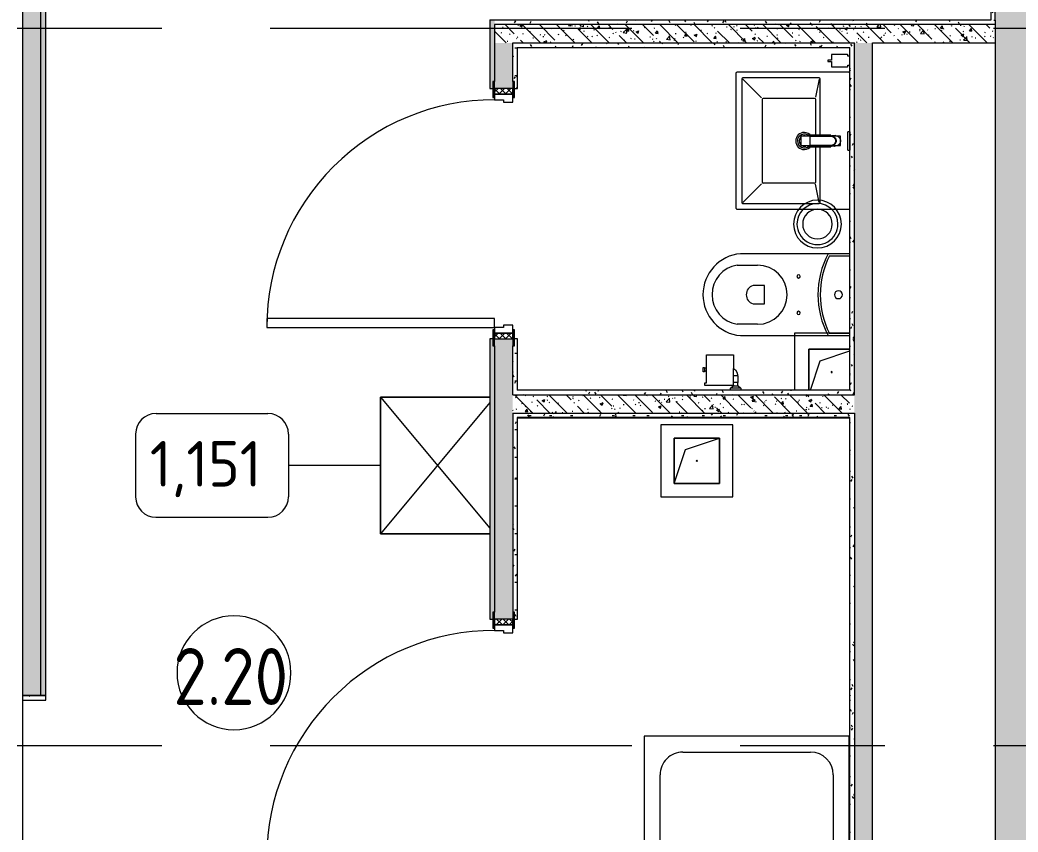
# Model space of a CAD drawing. Header units: millimetres. Extents: x 81566 to 292854, y -8553 to 29000.
# Drawn here: x 84878 to 89260, y 17770 to 21336 of the extents above; entities that cross this region are included whole.
import ezdxf

# ---------------------------------------------------------------- set-up
doc = ezdxf.new("R2010")
doc.units = ezdxf.units.MM
doc.linetypes.add('Осевая', pattern=[3175, 635, -476.25, 1587.5, -476.25])
for name, color, linetype, lineweight in [('0-1', 7, 'Continuous', 9), ('A-AREA-IDEN', 7, 'Continuous', 9), ('A-DETL-GENF', 7, 'Continuous', 9), ('A-DOOR', 7, 'Continuous', 9), ('A-DOOR-FRAM-2', 7, 'Continuous', 9), ('A-GENM', 7, 'Continuous', 9), ('A-WALL', 7, 'Continuous', 9), ('I-FURN-IDEN', 7, 'Continuous', 9), ('I-WALL', 7, 'Continuous', 9), ('P-SANR-FIXT-2', 7, 'Continuous', 13), ('Оси-2', 7, 'Осевая', 9)]:
    doc.layers.add(name, color=color, linetype=linetype, lineweight=lineweight)
for name, color, linetype, lineweight, true_color in [('A-DOOR-1', 7, 'Continuous', 9, 0xc0c0c0), ('A-DOOR-FRAM-1', 7, 'Continuous', 9, 0xc0c0c0), ('A-WALL-1', 9, 'Continuous', 9, 0x808080), ('A-WALL-FNSH-1', 9, 'Continuous', 9, 0x808080), ('I-FURN-1', 9, 'Continuous', 9, 0x808080), ('P-SANR-FIXT-1', 9, 'Continuous', 13, 0x808080)]:
    doc.layers.add(name, color=color, linetype=linetype, lineweight=lineweight, true_color=true_color)
doc.styles.add('GOST Common', font='GOST_Common.ttf', dxfattribs={"height": 200})
doc.styles.add('GOST Common_1', font='GOST_Common.ttf', dxfattribs={"width": 0.9, "height": 250})
pattern_1 = [(45, (0, 0), (-57.024626, 57.024626), []), (45, (57.025, 0), (-57.024626, 57.024626), [100.806, -20.161, 3.353, -16.808])]
pattern_2 = [(135, (0, 0), (-75.43415, -75.43415), [106.68, -17.78, 3.556, -17.78]), (135, (0, 75.39), (-75.43415, -75.43415), []), (50, (0, 0), (127.52922, -11.15758), [13.335, -146.685]), (355, (0, 0), (-24.66966, 133.74002), [10.668, -117.348]), (100.451, (10.63, -0.93), (102.85973, 122.58178), [11.333, -124.663]), (46.184, (0, 35.56), (189.75516, -29.43036), [20.002, -220.027]), (96.636, (15.81, 33.1), (166.1822, 173.1996), [17, -186.995]), (351.184, (0, 35.56), (166.18393, 173.19757), [16.002, -176.022]), (21, (17.78, 26.67), (106.13027, -71.58603), [13.335, -146.685]), (326, (17.78, 26.67), (43.26188, 128.93175), [10.668, -117.348]), (71.451, (26.62, 20.7), (149.39198, 57.34505), [11.333, -124.663]), (37.5, (0, 0), (2.162228, 59.188357), [3.353, -112.573, 3.353, -115.773, -117.792]), (37.5, (0, 0), (2.162228, 59.188357), [-235.052, 3.353, -114.44]), (7.5, (0, 0), (46.773857, 70.126152), [3.353, -64.567, 3.353, -109.906, -44.894]), (7.5, (0, 0), (46.773857, 70.126152), [-181.178, 3.353, -41.542]), (327.5, (-39.65, 0), (94.913671, -4.010093), [3.353, -41.097, 3.353, -135.331, -184.023]), (327.5, (-39.65, 0), (94.913671, -4.010093), [-183.134, 3.353, -180.67]), (317.5, (-57.43, 0), (103.69057, 17.79882), [3.353, -54.432, 3.353, -88.748, -130.683]), (317.5, (-57.43, 0), (103.69057, 17.79882), [-149.885, 3.353, -127.33])]
pattern_3 = [(0, (0, 0), (121.92, 30.48), [10.058, -81.382, 10.058, -81.382, -487.68]), (0, (0, 0), (121.92, 30.48), [-182.88, 10.058, -172.822, 10.058, -81.382, -213.36]), (0, (0, 0), (121.92, 30.48), [-457.2, 10.058, -50.902, 10.058, -142.342]), (120, (45.72, 15.24), (-87.356454, 90.345817), [10.058, -81.382, 10.058, -81.382, -487.68]), (120, (45.72, 15.24), (-87.356454, 90.345817), [-182.88, 10.058, -172.822, 10.058, -81.382, -213.36]), (120, (45.72, 15.24), (-87.356454, 90.345817), [-457.2, 10.058, -50.902, 10.058, -142.342]), (240, (60.96, 76.2), (-34.563546, -120.825817), [10.058, -81.382, 10.058, -81.382, -487.68]), (240, (60.96, 76.2), (-34.563546, -120.825817), [-182.88, 10.058, -172.822, 10.058, -81.382, -213.36]), (240, (60.96, 76.2), (-34.563546, -120.825817), [-457.2, 10.058, -50.902, 10.058, -142.342])]

# ---------------------------------------------------------------- blocks, each defined once
blk = doc.blocks.new('SND_Aquanet_Душевой поддон_HX108_Квадратный_С опорами_Сантехкомплект__$ - 900х900-30658251-План расстановки мебели и оборудования 2 этажа в осях 23-33')
at = {"layer": 'P-SANR-FIXT-1'}
for p, q in [((-202, 450), (-450, 450)), ((-450, 450), (-450, -450)), ((-52, 450), (-132, 450)), ((133.6, 450), (18, 450)), ((450, 450), (182.4, 450)), ((450, -450), (450, 450)), ((-280, 380), (-203, 380)), ((19, 380), (41.9, 380)), ((88.2, 380), (280, 380)), ((-380, -280), (-380, 280)), ((380, 280), (380, -280)), ((280, -380), (-280, -380)), ((-450, -450), (450, -450))]:
    blk.add_line(p, q, dxfattribs=at)
for centre, radius, start, end in [((-280, 280), 100, 90, 180), ((280, 280), 100, 0, 90), ((-290, 290), 25, 90, 270), ((-290, 290), 25, 270, 90), ((-280, -280), 100, 180, 270), ((280, -280), 100, 270, 0)]:
    blk.add_arc(centre, radius, start, end, dxfattribs=at)
blk = doc.blocks.new('110_Дверь_СКБ_1Ст_Внутренняя1 - Д-3 _п_ 1100x2100h_много всего-32422909-План расстановки мебели и оборудования 2 этажа в осях 23-33')
at = {"layer": 'A-DOOR'}
h = blk.add_hatch(dxfattribs=at)
h.set_pattern_fill('FP_8', color=256, style=0, pattern_type=2)
h.set_pattern_definition([(135, (1751.41, 104.685), (-14.14214, -14.14214), []), (225, (1751.41, 104.685), (14.14214, -14.14214), [])])
h.paths.add_polyline_path([(537.5, -40), (562.5, -40), (562.5, 40), (537.5, 40)])
at = {"layer": 'A-DOOR-FRAM-2'}
h = blk.add_hatch(dxfattribs=at)
h.set_pattern_fill('FP_9', color=256, style=0, pattern_type=2)
h.set_pattern_definition([(45, (-371.384, 104.685), (-14.1421, 14.1421), []), (135, (-371.384, 104.685), (-14.1421, -14.1421), [])])
h.paths.add_polyline_path([(-537.5, -40), (-512.5, -40), (-512.5, 40), (-537.5, 40)])
at = {"layer": 'A-DOOR-1'}
for p, q in [((-487.5, 1040), (-487.5, 40)), ((-447.5, 1040), (-487.5, 1040)), ((-447.5, 40), (-447.5, 1040)), ((-487.5, 40), (-447.5, 40))]:
    blk.add_line(p, q, dxfattribs=at)
blk.add_arc((-487.5, 40), 1000, 360, 90, dxfattribs=at)
at = {"layer": 'A-DOOR-FRAM-1'}
for p, q in [((-497.5, 48), (-567.5, 48)), ((-567.5, 48), (-567.5, 40)), ((-497.5, 40), (-497.5, 48)), ((592.5, 48), (522.5, 48)), ((522.5, 48), (522.5, 40)), ((592.5, 40), (592.5, 48)), ((-567.5, 40), (-497.5, 40)), ((-512.5, 40), (-537.5, 40)), ((-537.5, 40), (-537.5, -40)), ((-487.5, 40), (-512.5, 40)), ((-512.5, 40), (-512.5, -40)), ((-512.5, -40), (-512.5, 40)), ((-497.5, 40), (-512.5, 40)), ((-512.5, 40), (-512.5, 39)), ((-512.5, 39), (-497.5, 39)), ((-497.5, 39), (-497.5, 40)), ((-487.5, 0), (-487.5, 40)), ((-477.5, 0), (-487.5, 0)), ((-477.5, -40), (-477.5, 0)), ((512.5, 0), (502.5, 0)), ((502.5, 0), (502.5, -40)), ((512.5, 40), (512.5, 0)), ((537.5, 40), (512.5, 40)), ((537.5, 40), (522.5, 40)), ((522.5, 40), (522.5, 39)), ((522.5, 40), (592.5, 40)), ((522.5, 39), (537.5, 39)), ((537.5, -40), (537.5, 40)), ((562.5, 40), (537.5, 40)), ((537.5, 40), (537.5, -40)), ((537.5, 39), (537.5, 40)), ((562.5, -40), (562.5, 40)), ((-497.5, -40), (-567.5, -40)), ((-567.5, -40), (-567.5, -48)), ((-537.5, -40), (-512.5, -40)), ((-497.5, -39), (-512.5, -39)), ((-512.5, -39), (-512.5, -40)), ((-512.5, -40), (-477.5, -40)), ((-512.5, -40), (-497.5, -40)), ((-497.5, -40), (-497.5, -39)), ((-497.5, -48), (-497.5, -40)), ((502.5, -40), (537.5, -40)), ((537.5, -39), (522.5, -39)), ((522.5, -39), (522.5, -40)), ((522.5, -40), (537.5, -40)), ((592.5, -40), (522.5, -40)), ((522.5, -40), (522.5, -48)), ((537.5, -40), (537.5, -39)), ((537.5, -40), (562.5, -40)), ((592.5, -48), (592.5, -40)), ((-567.5, -48), (-497.5, -48)), ((522.5, -48), (592.5, -48))]:
    blk.add_line(p, q, dxfattribs=at)
blk = doc.blocks.new('GM_Отверстие прямоугольное _в плите_ - Отверстие-V18-План расстановки мебели и оборудования 2 этажа в осях 23-33')
at = {"layer": 'A-GENM'}
for p, q in [((-100, -80), (-100, 100)), ((-100, 100), (80, 100)), ((80, 100), (-100, 100)), ((-100, 100), (-100, -80)), ((-50, 50), (80, 93.3)), ((-93.3, -80), (-50, 50))]:
    blk.add_line(p, q, dxfattribs=at)
for start, end in [(360, 180), (180, 360)]:
    blk.add_arc((0, 0), 2.5, start, end, dxfattribs=at)
blk = doc.blocks.new('GM_Отверстие прямоугольное _в плите_ - Отверстие-21604341-План расстановки мебели и оборудования 2 этажа в осях 23-33')
at = {"layer": 'A-GENM'}
for p, q in [((-100, -100), (-100, 100)), ((-100, 100), (100, 100)), ((100, 100), (-100, 100)), ((-100, 100), (-100, -100)), ((-50, 50), (100, 100)), ((100, 100), (100, -100)), ((100, -100), (100, 100)), ((-100, -100), (-50, 50)), ((100, -100), (-100, -100)), ((-100, -100), (100, -100))]:
    blk.add_line(p, q, dxfattribs=at)
for start, end in [(360, 180), (180, 360)]:
    blk.add_arc((0, 0), 2.5, start, end, dxfattribs=at)
blk = doc.blocks.new('Шкаф параметрический - 1_151-26337211-План расстановки мебели и оборудования 2 этажа в осях 23-33')
at = {"layer": 'I-FURN-1'}
for p, q in [((0, -500), (576, -20)), ((0, -20), (0, -500)), ((0, -500), (0, -20)), ((24, -20), (600, -500)), ((600, -500), (600, -20)), ((600, -20), (600, -500)), ((0, -500), (600, -500)), ((600, -500), (0, -500))]:
    blk.add_line(p, q, dxfattribs=at)
blk = doc.blocks.new('мусорная корзина - Round_ Metal-30590745-План расстановки мебели и оборудования 2 этажа в осях 23-33')
at = {"layer": 'P-SANR-FIXT-1'}
for radius, start, end in [(105, 0, 180), (90, 360, 180), (65, 0, 180), (105, 180, 360), (90, 180, 360), (65, 180, 360)]:
    blk.add_arc((0, 0), radius, start, end, dxfattribs=at)
blk = doc.blocks.new('WC Seat_2 with Cistern-Wall Based - 640 x 360mm-30948649-План расстановки мебели и оборудования 2 этажа в осях 23-33')
at = {"layer": 'P-SANR-FIXT-1'}
for p, q in [((-55, 490), (-55, 105)), ((-5, 415), (-5, 505)), ((255, 505), (255, 415)), ((305, 105), (305, 490)), ((85, 435), (85, 385)), ((165, 385), (165, 435)), ((85, 385), (165, 385)), ((-55, 105), (-55, 10)), ((-45, 10), (-45, 100.1)), ((295, 100.1), (295, 10)), ((305, 10), (305, 105))]:
    blk.add_line(p, q, dxfattribs=at)
for centre, radius, start, end in [((125, 474.3), 180.7, 4.9791, 175.0209), ((125, 483.2), 131.8, 9.5273, 170.4727), ((125, 423.3), 41.7, 16.2602, 163.7398), ((125, 415), 130, 180, 360), ((45, 235), 7.5, 0, 180), ((45, 235), 7.5, 180, 360), ((205, 235), 7.5, 0, 180), ((205, 235), 7.5, 180, 360), ((125, -232.5), 382.5, 61.9275, 118.0725), ((125, -242.5), 382.5, 63.6122, 116.3878), ((125, 60), 17.5, 0, 180), ((125, 60), 17.5, 180, 360)]:
    blk.add_arc(centre, radius, start, end, dxfattribs=at)
blk = doc.blocks.new('Sanitary_Toilet-Accessories_Gessi_Wall-mounted-paper-roll-holder-65449 - Chrome-30913797-План расстановки мебели и оборудования 2 этажа в осях 23-33')
at = {"layer": 'A-DETL-GENF'}
for p, q in [((87892.2, 19808.5), (87892.2, 19865.7)), ((87892.2, 19865.7), (88011.2, 19865.7)), ((88011.2, 19865.7), (88011.2, 19805.4)), ((87877.2, 19791.5), (87877.2, 19810.5)), ((87877.2, 19810.5), (87883.2, 19810.5)), ((87883.2, 19810.5), (87883.2, 19808.5)), ((87883.2, 19808.5), (87883.2, 19793.5)), ((87883.2, 19808.5), (87892.2, 19808.5)), ((87892.2, 19793.5), (87892.2, 19808.5)), ((87883.2, 19791.5), (87877.2, 19791.5)), ((87892.2, 19793.5), (87883.2, 19793.5)), ((87883.2, 19793.5), (87883.2, 19791.5)), ((87892.2, 19742.7), (87892.2, 19793.5)), ((88011.2, 19730), (88011.2, 19805.4)), ((88011.2, 19805.4), (88019.6, 19799.9)), ((88028.2, 19773.5), (88011.2, 19773.5)), ((88019.6, 19799.9), (88026, 19790.3)), ((88026, 19790.3), (88028.2, 19779)), ((88028.2, 19779), (88028.2, 19773.5)), ((88028.2, 19773.5), (88029.7, 19773.5)), ((88029.7, 19773.5), (88029.7, 19743.5)), ((87884.7, 19730.7), (87884.7, 19742.7)), ((87884.7, 19742.7), (87892.2, 19742.7)), ((88011.2, 19730.7), (87884.7, 19730.7)), ((87998.2, 19711), (87998.3, 19719)), ((87998.3, 19719), (88009.7, 19730)), ((88043.1, 19719), (87998.3, 19719)), ((88009.7, 19730), (88013.2, 19730)), ((88028.2, 19743.5), (88011.2, 19743.5)), ((88013.2, 19730), (88011.2, 19730.7)), ((88011.2, 19730), (88029.7, 19730)), ((88029.7, 19743.5), (88028.2, 19743.5)), ((88028.2, 19743.5), (88028.2, 19730)), ((88028.2, 19730), (88031.7, 19730)), ((88031.7, 19730), (88043.1, 19719)), ((88043.1, 19719), (88043.2, 19711)), ((88043.2, 19711), (87998.2, 19711))]:
    blk.add_line(p, q, dxfattribs=at)
blk = doc.blocks.new('сифон - Для раковины-30615598-План расстановки мебели и оборудования 2 этажа в осях 23-33')
at = {"layer": 'P-SANR-FIXT-1'}
for p, q in [((116.7, 26), (15, 26)), ((116.7, 26), (116.7, 22.5)), ((200, 40), (191.1, 40)), ((191.1, -40), (191.1, 40)), ((200, 40), (200, -40)), ((15, -26), (116.7, -26)), ((116.7, -20.6), (116.7, -26)), ((191.1, -40), (200, -40))]:
    blk.add_line(p, q, dxfattribs=at)
for start, end in [(46.114, 180), (180, 315)]:
    blk.add_arc((0, 0), 30, start, end, dxfattribs=at)
blk = doc.blocks.new('раковина - 400 x 500mm-30615599-План расстановки мебели и оборудования 2 этажа в осях 23-33')
at = {"layer": 'P-SANR-FIXT-1'}
for p, q in [((-249.5, -5), (-249.5, -495)), ((352.5, -495), (352.5, -5)), ((31, -130), (-219.5, -130)), ((322.5, -130), (73, -130)), ((-224.5, -135), (-224.5, -470)), ((-219.5, -135), (-139.5, -151)), ((-134.5, -155), (-134.5, -380)), ((-126, -150), (-129.5, -150)), ((31, -150), (-126, -150)), ((233.5, -150), (73, -150)), ((238.5, -155), (238.5, -380)), ((322.5, -135), (242.8, -150.5)), ((327.5, -470), (327.5, -135)), ((-219.5, -470), (-137.6, -388.1)), ((-129.5, -385), (233.5, -385)), ((322.5, -470), (240.2, -387.7)), ((-219.5, -475), (322.5, -475)), ((-244.5, -500), (347.5, -500))]:
    blk.add_line(p, q, dxfattribs=at)
for centre, radius, start, end in [((-244.5, -5), 5, 90, 180), ((347.5, -5), 5, 0, 90), ((-219.5, -135), 5, 90, 180), ((322.5, -135), 5, 0, 90), ((-129.5, -155), 5, 90, 180), ((52.6, -199.9), 37.5, 127.0599, 180), ((52.6, -199.9), 37.5, 360, 54.9171), ((233.5, -155), 5, 0, 90), ((52.6, -199.9), 37.5, 180, 360), ((52.6, -199.9), 23, 170.0836, 180), ((52.6, -199.9), 23, 180, 189.9158), ((52.6, -199.9), 23, 225, 315), ((52.6, -199.9), 23, 360, 16.8017), ((52.6, -199.9), 23, 343.1959, 360), ((-129.5, -380), 5, 180, 270), ((233.5, -380), 5, 270, 360), ((-219.5, -470), 5, 180, 270), ((322.5, -470), 5, 270, 0), ((-244.5, -495), 5, 180, 270), ((347.5, -495), 5, 270, 0)]:
    blk.add_arc(centre, radius, start, end, dxfattribs=at)
blk = doc.blocks.new('смеситель для раковины - Default-30615600-План расстановки мебели и оборудования 2 этажа в осях 23-33')
at = {"layer": '0-1'}
for p, q in [((21, 151.6), (-21, 151.6)), ((20.3, 111.8), (-20.3, 111.8)), ((-22.8, 2.9), (-21.7, 15.4)), ((-20.7, 17.2), (-20.7, 16.7)), ((-20.3, 19.4), (-20.3, 15.8)), ((20.3, 15.8), (20.3, 19.4)), ((20.8, 16.7), (20.8, 17.2))]:
    blk.add_line(p, q, dxfattribs=at)
at = {"layer": '0-1', "flags": 128}
for points in [[(-21, 151.3), (-21, 147.9), (-21, 145.7), (-21, 145.2), (-21, 144.9), (-21, 144.8), (-21, 144.7), (-21, 144.7)], [(21, 89.1), (21, 88.6), (21, 88.3), (21, 88.3)], [(21.7, 15.4), (22.3, 8.3), (22.8, 2.9)]]:
    blk.add_lwpolyline(points, dxfattribs=at)
at = {"layer": 'P-SANR-FIXT-1'}
for p, q in [((21, 151.6), (-21, 151.6)), ((-21, 151.6), (-21, -23)), ((21, -23), (21, 151.6)), ((-20.3, 111.8), (-20.3, 111.8)), ((-20.3, 111.8), (-20.3, 109.7)), ((20.3, 109.7), (20.3, 111.8)), ((20.3, 111.8), (20.3, 111.8)), ((-21, -23), (21, -23))]:
    blk.add_line(p, q, dxfattribs=at)
at = {"layer": 'P-SANR-FIXT-1', "flags": 128}
for points in [[(-21, 144), (-21, 91), (-21, 37.9)], [(21, 37.9), (21, 91), (21, 144)], [(-20.3, 19.4), (-20.3, 60.2), (-20.3, 109.7)], [(20.3, 109.7), (20.3, 60.2), (20.3, 19.4)], [(-20.3, 15.8), (-20.3, 17.1), (-20.3, 18.4)], [(20.3, 18.4), (20.3, 17.1), (20.3, 15.8)], [(21, 17.1), (21, 22.3), (21, 27.5), (21, 32.7), (21, 37.9)], [(21, 15.1), (21, 15.6), (21, 16.1), (21, 16.6), (21, 17.1)], [(22.9, -1.8), (22.4, 2.9), (22, 7.6), (21.5, 12.3), (21.1, 17.1)], [(21.1, 17.1), (21.5, 12.3), (22, 7.6), (22.4, 2.9), (22.9, -1.8)]]:
    blk.add_lwpolyline(points, dxfattribs=at)
at = {"layer": 'P-SANR-FIXT-1'}
for centre, major_axis, ratio, start_param, end_param in [((-9809.3, 72.1), (-9788.3, 0.5), 0.986286, 3.135948, 3.138103), ((0, 17.2), (20.8, 0), 0.98634, 3.060685, 3.141593), ((0, 17.2), (20.8, 0), 0.98634, 3.141593, 3.395551), ((0, 17.2), (20.8, 0), 0.98634, 3.707105, 3.769911), ((0, 17.2), (20.8, 0), 0.98634, 5.654867, 5.717635), ((0, 17.2), (-20.8, 0), 0.98634, 2.887544, 3.141593), ((0, 17.2), (20.8, 0), 0.98634, 0, 0.080911), ((0, 17.2), (20.8, 0), 0.98634, 4.154533, 5.270098)]:
    blk.add_ellipse(centre, major_axis=major_axis, ratio=ratio, start_param=start_param, end_param=end_param, dxfattribs=at)
for points, knots in [([(-21, 151.6), (-21, 151.7), (-21, 151.5), (-21, 150.5), (-21, 148.7), (-21, 146.9), (-21, 145.2), (-21, 144.4), (-21, 144)], [0.4444444, 0.4444444, 0.4444444, 0.4444444, 0.5555556, 0.6666667, 0.7777778, 0.8888889, 0.9444444, 1, 1, 1, 1]), ([(21, 144), (21, 144.4), (21, 145.2), (21, 146.9), (21, 148.7), (21, 150.5), (21, 151.5), (21, 151.7), (21, 151.6)], [0, 0, 0, 0, 0.0555556, 0.1111111, 0.2222222, 0.3333333, 0.4444444, 0.5555556, 0.5555556, 0.5555556, 0.5555556]), ([(-21.8, 13.9), (-21.8, 14.6), (-21.7, 16.1), (-21.6, 18.9), (-21.5, 22.1), (-21.5, 25.2), (-21.4, 27.9), (-21.4, 30), (-21.4, 31.8), (-21.3, 33.4), (-21.3, 34.5), (-21.3, 35.6), (-21.3, 37), (-21.3, 38.7), (-21.2, 41), (-21.2, 44.2), (-21.2, 48.8), (-21.1, 54.3), (-21.1, 59.3), (-21.1, 63.2), (-21.1, 66.1), (-21.1, 68.8), (-21.1, 72.5), (-21, 78.9), (-21, 84.5), (-21, 88.1)], [0, 0, 0, 0, 0.083333, 0.166667, 0.25, 0.333333, 0.375, 0.416667, 0.458333, 0.479167, 0.5, 0.520833, 0.541667, 0.583333, 0.625, 0.666667, 0.708333, 0.75, 0.791667, 0.8125, 0.833333, 0.854167, 0.875, 0.916667, 1, 1, 1, 1]), ([(21, 88.1), (21, 84.5), (21, 78.9), (21.1, 72.5), (21.1, 68.8), (21.1, 66.1), (21.1, 63.2), (21.1, 59.3), (21.2, 54.3), (21.2, 48.8), (21.2, 44.2), (21.3, 41), (21.3, 38.7), (21.3, 37), (21.3, 35.6), (21.3, 34.5), (21.3, 33.4), (21.4, 31.8), (21.4, 30), (21.4, 27.9), (21.5, 25.2), (21.5, 22.1), (21.6, 18.9), (21.7, 16.1), (21.8, 14.6), (21.8, 13.9)], [0, 0, 0, 0, 0.083333, 0.125, 0.145833, 0.166667, 0.1875, 0.208333, 0.25, 0.291667, 0.333333, 0.375, 0.416667, 0.458333, 0.479167, 0.5, 0.520833, 0.541667, 0.583333, 0.625, 0.666667, 0.75, 0.833333, 0.916667, 1, 1, 1, 1]), ([(-21.8, 10), (-21.9, 8.8), (-22.1, 7.6), (-22.4, 5.3), (-22.6, 3), (-22.8, 1.4), (-22.9, 0.3)], [0.4, 0.4, 0.4, 0.4, 0.6, 0.7, 0.8, 1, 1, 1, 1]), ([(-22.6, 3.6), (-22.6, 3.8), (-22.5, 4.4), (-22.4, 5.5), (-22.3, 6.9), (-22.2, 8.4), (-22, 10.9), (-21.9, 12.9), (-21.8, 13.9)], [0.3178487, 0.3178487, 0.3178487, 0.3178487, 0.375, 0.5, 0.625, 0.75, 0.875, 1, 1, 1, 1]), ([(-21.1, 17.1), (-21.2, 16.5), (-21.3, 15.4), (-21.5, 13.7), (-21.6, 12.1), (-21.7, 11.1), (-21.7, 10.8)], [0, 0, 0, 0, 0.1, 0.2, 0.3, 0.3549377, 0.3549377, 0.3549377, 0.3549377]), ([(21, 15.1), (20.9, 14), (20.5, 11.7), (19.3, 8.5), (17.6, 5.5), (14.8, 1.9), (11.1, -0.9), (6.8, -2.8), (3.4, -3.6), (0, -3.8), (-4.5, -3.5), (-10.1, -1.7), (-14.7, 1.9), (-17.6, 5.5), (-19.3, 8.4), (-20.5, 11.7), (-20.9, 13.9), (-21, 15)], [0, 0, 0, 0, 0.055556, 0.111111, 0.166667, 0.222222, 0.333333, 0.388889, 0.444444, 0.5, 0.555556, 0.666667, 0.777778, 0.833333, 0.888889, 0.944444, 1, 1, 1, 1]), ([(20.3, 19.4), (20.3, 18.2), (20.2, 15.9), (19.3, 12.3), (18, 9.6), (16.8, 7.5), (15.7, 6), (14.5, 4.7), (12.8, 3), (10.4, 1.2), (7.1, -0.4), (2.4, -1.7), (-2.5, -1.7), (-7.1, -0.4), (-10.9, 1.5), (-13.6, 3.7), (-15.4, 5.7), (-16.5, 7.1), (-17.7, 9), (-18.9, 11.5), (-20, 15), (-20.3, 17.7), (-20.3, 19.4)], [0, 0, 0, 0, 0.055556, 0.111111, 0.166667, 0.194444, 0.222222, 0.25, 0.277778, 0.333333, 0.388889, 0.444444, 0.555556, 0.611111, 0.666667, 0.75, 0.770833, 0.791667, 0.833333, 0.875, 0.916667, 1, 1, 1, 1]), ([(20.3, 15.8), (20.3, 13.7), (19.8, 10.7), (17.9, 6.9), (16.3, 4.7), (14.8, 3.1), (13, 1.5), (11.1, 0.2), (9, -0.8), (7.3, -1.5), (5.5, -2), (3.6, -2.4), (1.4, -2.7), (-0.9, -2.7), (-3.3, -2.5), (-5.5, -2), (-7.7, -1.3), (-9.8, -0.4), (-11.7, 0.6), (-13.5, 1.9), (-15.1, 3.4), (-16.9, 5.4), (-19.5, 9.5), (-20.3, 13.2), (-20.3, 15.8)], [0, 0, 0, 0, 0.111111, 0.166667, 0.222222, 0.25, 0.277778, 0.333333, 0.361111, 0.388889, 0.416667, 0.444444, 0.479167, 0.513889, 0.548611, 0.583333, 0.618056, 0.652778, 0.6875, 0.722222, 0.756944, 0.791667, 0.861111, 1, 1, 1, 1]), ([(21.1, 19.2), (21.3, 18.6), (21.7, 16.8), (21.8, 15.1), (21.8, 13.9)], [0.8206896, 0.8206896, 0.8206896, 0.8206896, 0.8888889, 1, 1, 1, 1]), ([(21.1, 17.1), (21.1, 16.7), (21.2, 16), (21.3, 15), (21.4, 13.9), (21.6, 12.5), (21.8, 10.8), (22, 8.7), (22.2, 6.9), (22.4, 5.5), (22.5, 4.5), (22.6, 3.4), (22.7, 2.4), (22.8, 1.5), (22.9, 0.8), (22.9, 0.4), (22.9, 0.3)], [0, 0, 0, 0, 0.0625, 0.125, 0.1875, 0.25, 0.375, 0.5, 0.625, 0.6875, 0.75, 0.8125, 0.875, 0.9375, 0.96875, 1, 1, 1, 1]), ([(21.8, 13.9), (21.8, 13.3), (21.9, 11.9), (22, 10), (22.2, 8.4), (22.2, 7.3), (22.3, 6.4), (22.4, 5.2), (22.6, 3.7), (22.8, 2), (22.9, 0.8), (22.9, 0.3)], [0, 0, 0, 0, 0.083333, 0.166667, 0.25, 0.333333, 0.416667, 0.5, 0.666667, 0.833333, 1, 1, 1, 1]), ([(22.1, 7), (22.2, 6.5), (22.8, 4.3), (23, 2), (22.9, 0.3)], [0.8, 0.8, 0.8, 0.8, 0.85, 1, 1, 1, 1]), ([(22.9, -1.8), (22.6, -4.5), (21.7, -8.2), (19.1, -12.8), (16.7, -15.9), (13.7, -18.5), (10.4, -20.6), (6.8, -22.1), (3.4, -22.8), (0.5, -23), (-2.9, -22.9), (-6.8, -22.1), (-10.7, -20.5), (-13.4, -18.7), (-15.3, -17.2), (-17, -15.4), (-19, -12.9), (-20.6, -10.1), (-21.5, -8), (-21.7, -7.4)], [0, 0, 0, 0, 0.1111111, 0.1666667, 0.2222222, 0.2777778, 0.3333333, 0.3888889, 0.4444444, 0.4791667, 0.5138889, 0.5833333, 0.6527778, 0.6875, 0.7222222, 0.7569444, 0.7916667, 0.8611111, 0.8888889, 0.8888889, 0.8888889, 0.8888889])]:
    blk.add_open_spline(points, degree=3, knots=knots, dxfattribs=at)
for points in [[(-22.9, 0.3), (-23, 2.1), (-22.8, 3.8), (-22.4, 5.5)], [(-21.8, 13.9), (-21.8, 15.7), (-21.5, 17.5), (-21.1, 19.2)], [(-21.1, 17.1), (-21.1, 16.7), (-21.1, 16), (-21, 15.3), (-21, 15)], [(21, 37.9), (21, 36.1), (21, 32.7), (21.1, 27.5), (21.1, 22.3), (21.1, 18.8), (21.1, 17.1)], [(21.1, 17.1), (21.1, 16.7), (21.1, 16.1), (21, 15.4), (21, 15.1)], [(22.9, 0.3), (22.8, 1.7), (22.5, 4.5), (22, 8.7), (21.5, 12.9), (21.2, 15.7), (21.1, 17.1)], [(22.9, 0.3), (22.9, -0.1), (22.9, -0.4), (22.9, -0.8)]]:
    blk.add_open_spline(points, degree=3, dxfattribs=at)
blk = doc.blocks.new('TOY_Диспансер мыло - Дозатор Elegance new 11654 019001 хром-30769669-План расстановки мебели и оборудования 2 этажа в осях 23-33')
at = {"layer": 'A-GENM'}
for p, q in [((97.5, 89.2), (97.5, 21.5)), ((122.2, 91.2), (99.5, 91.2)), ((127.9, 106.1), (122.2, 106.1)), ((122.2, 106.1), (122.2, 91.2)), ((127.9, 91.2), (127.9, 106.1)), ((150.5, 91.2), (127.9, 91.2)), ((152.5, 21.5), (152.5, 89.2)), ((99.5, 19.5), (105, 19.5)), ((105, 19.5), (105, 10)), ((145, 10), (145, 19.5)), ((145, 19.5), (150.5, 19.5))]:
    blk.add_line(p, q, dxfattribs=at)
for centre, start, end in [((99.5, 89.2), 90, 180), ((150.5, 89.2), 360, 90), ((99.5, 21.5), 180, 270), ((150.5, 21.5), 270, 0)]:
    blk.add_arc(centre, 2, start, end, dxfattribs=at)
blk = doc.blocks.new('Plumbing_Drainage_hansgrohe_56248XXX-RainDrain-Point-Complete-set-po - 800 Stainless Steel Optic-30807005-План расстановки мебели и оборудования 2 этажа в осях 23-33')
at = {"layer": 'P-SANR-FIXT-1'}
for p, q in [((85, 158.5), (-158.5, 158.5)), ((-158.5, 158.5), (-158.5, -92.5))]:
    blk.add_line(p, q, dxfattribs=at)
blk = doc.blocks.new('Plumbing_Drainage_hansgrohe_56248XXX-RainDrain-Point-Complete-set-po - 800 Stainless Steel Optic-V193-План расстановки мебели и оборудования 2 этажа в осях 23-33')
at = {"layer": 'P-SANR-FIXT-1'}
for p, q in [((158.5, 158.5), (-158.5, 158.5)), ((-158.5, 158.5), (-158.5, -158.5)), ((158.5, -158.5), (158.5, 158.5)), ((-158.5, -158.5), (158.5, -158.5))]:
    blk.add_line(p, q, dxfattribs=at)
blk = doc.blocks.new('DET_L_Линия разрыва - М100-30654842-План расстановки мебели и оборудования 2 этажа в осях 23-33')
at = {"layer": 'A-DETL-GENF'}
blk.add_line((11739.9, 0), (0, 0), dxfattribs=at)
blk = doc.blocks.new('Марка_Мебель - В прямоуг_Balcon_Марка-25523697-План расстановки мебели и оборудования 2 этажа в осях 23-33')
at = {"layer": 'I-FURN-IDEN'}
for p, q in [((-2.455, 2.278), (2.455, 2.278)), ((-3.355, 1.378), (-3.355, -1.384)), ((3.355, 1.378), (3.355, -1.378)), ((-2.461, -2.278), (2.455, -2.278))]:
    blk.add_line(p, q, dxfattribs=at)
for centre, radius, start, end in [((-2.455, 1.378), 0.9, 90, 180), ((2.455, 1.378), 0.9, 0, 90), ((-2.461, -1.384), 0.893, 180, 270), ((2.455, -1.378), 0.9, 270, 0)]:
    blk.add_arc(centre, radius, start, end, dxfattribs=at)
blk = doc.blocks.new('Марка_Помещения - Номер-25198446-План расстановки мебели и оборудования 2 этажа в осях 23-33')
at = {"layer": 'A-AREA-IDEN'}
for start, end in [(360, 180), (180, 360)]:
    blk.add_arc((0, 0), 2.5, start, end, dxfattribs=at)

msp = doc.modelspace()

# ---------------------------------------------------------------- hatches: boundary and pattern name
at = {"layer": 'I-WALL'}
h = msp.add_hatch(dxfattribs=at)
h.set_pattern_fill('FP_2', color=256, style=0, pattern_type=2)
h.set_pattern_definition(pattern_1)
h.paths.add_polyline_path([(84890.7, 18370), (84970, 18370), (84970, 27100), (84890.7, 27100), (84890.7, 18654.4)])
h = msp.add_hatch(dxfattribs=at)
h.set_pattern_fill('FP_2', color=256, style=0, pattern_type=2)
h.set_pattern_definition(pattern_1)
h.paths.add_polyline_path([(89410, 17270), (89410, 27100), (89160, 27100), (89160, 17270)])
h = msp.add_hatch(dxfattribs=at)
h.set_pattern_fill('FP_41', color=256, style=0, pattern_type=2)
h.set_pattern_definition(pattern_3)
h.paths.add_polyline_path([(84970, 18370), (84990, 18370), (84990, 23430), (84970, 23430), (84970, 18654.4)])
h = msp.add_hatch(dxfattribs=at)
h.set_pattern_fill('FP_41', color=256, style=0, pattern_type=2)
h.set_pattern_definition(pattern_3)
h.paths.add_polyline_path([(89140, 21335.8), (89160, 21335.8), (89160, 23100), (89140, 23100), (89140, 21336.8)])
h = msp.add_hatch(dxfattribs=at)
h.set_pattern_fill('FP_41', color=256, style=0, pattern_type=2)
h.set_pattern_definition(pattern_3)
h.paths.add_polyline_path([(86953.7, 17290), (86961.7, 17290), (86961.7, 17575.4), (86953.7, 17575.4), (86953.7, 17605.4), (86941.7, 17605.4), (86941.7, 17290)])
h.paths.add_polyline_path([(86941.7, 18705.4), (86953.7, 18705.4), (86953.7, 18735.4), (86961.7, 18735.4), (86961.2, 19905.8), (86953.7, 19905.8), (86953.7, 19935.8), (86941.7, 19935.8), (86941.7, 19905.8)])
h.paths.add_polyline_path([(86953.7, 21035.8), (86953.7, 21065.8), (86961.7, 21065.8), (86961.7, 21335.8), (86941.7, 21335.8), (86941.7, 21035.8)])
h = msp.add_hatch(dxfattribs=at)
h.set_pattern_fill('FP_41', color=256, style=0, pattern_type=2)
h.set_pattern_definition(pattern_3)
h.paths.add_polyline_path([(89093.3, 21315.8), (89160, 21315.8), (89160, 21335.8), (86961.7, 21335.8), (86961.7, 21315.8), (88446.7, 21315.8)])
h = msp.add_hatch(dxfattribs=at)
h.set_pattern_fill('FP_19', color=256, style=0, pattern_type=2)
h.set_pattern_definition(pattern_2)
h.paths.add_polyline_path([(89160, 21235.8), (89160, 21315.8), (86961.7, 21315.8), (86961.7, 21235.8), (89093.3, 21235.8)])
h = msp.add_hatch(dxfattribs=at)
h.set_pattern_fill('FP_19', color=256, style=0, pattern_type=2)
h.set_pattern_definition(pattern_2)
h.paths.add_polyline_path([(86961.7, 17270), (87041.7, 17270), (87041.7, 17605.4), (86961.7, 17605.4), (86961.7, 17290)])
h.paths.add_polyline_path([(86961.7, 18705.4), (87041.7, 18705.4), (87041.7, 19935.8), (86961.7, 19935.8), (86961.7, 18735.4)])
h.paths.add_polyline_path([(87041.7, 21035.8), (87041.7, 21235.8), (86961.7, 21235.8), (86961.7, 21035.8)])
h = msp.add_hatch(dxfattribs=at)
h.set_pattern_fill('FP_41', color=256, style=0, pattern_type=2)
h.set_pattern_definition(pattern_3)
h.paths.add_polyline_path([(87061.7, 19690), (87061.7, 19935.8), (87049.7, 19935.8), (87049.7, 19905.8), (87041.7, 19905.8), (87041.7, 19690)])
h.paths.add_polyline_path([(87061.7, 21035.8), (87061.7, 21235.8), (87041.7, 21235.8), (87041.7, 21065.8), (87049.7, 21065.8), (87049.7, 21035.8)])
h = msp.add_hatch(dxfattribs=at)
h.set_pattern_fill('FP_41', color=256, style=0, pattern_type=2)
h.set_pattern_definition(pattern_3)
h.paths.add_polyline_path([(88520.7, 21215.8), (88521.7, 21215.8), (88521.7, 21235.8), (87061.7, 21235.8), (87061.7, 21215.8), (88446.7, 21215.8)])
h = msp.add_hatch(dxfattribs=at)
h.set_pattern_fill('FP_41', color=256, style=0, pattern_type=2)
h.set_pattern_definition(pattern_3)
h.paths.add_polyline_path([(88521.7, 19710), (88541.7, 19710), (88541.7, 21235.8), (88521.7, 21235.8), (88521.7, 19711)])
h = msp.add_hatch(dxfattribs=at)
h.set_pattern_fill('FP_19', color=256, style=0, pattern_type=2)
h.set_pattern_definition(pattern_2)
h.paths.add_polyline_path([(88621.7, 16180), (88621.7, 17050), (88541.7, 17050), (88541.7, 16180)])
h.paths.add_polyline_path([(88621.7, 17270), (88621.7, 21235.8), (88541.7, 21235.8), (88541.7, 17270)])
h = msp.add_hatch(dxfattribs=at)
h.set_pattern_fill('FP_19', color=256, style=0, pattern_type=2)
h.set_pattern_definition(pattern_2)
h.paths.add_polyline_path([(88541.7, 19610), (88541.7, 19690), (87041.7, 19690), (87041.7, 19610), (88446.7, 19610)])
h = msp.add_hatch(dxfattribs=at)
h.set_pattern_fill('FP_41', color=256, style=0, pattern_type=2)
h.set_pattern_definition(pattern_3)
h.paths.add_polyline_path([(88541.7, 19690), (88541.7, 19710), (87061.7, 19710), (87061.7, 19690), (88446.7, 19690)])
h = msp.add_hatch(dxfattribs=at)
h.set_pattern_fill('FP_41', color=256, style=0, pattern_type=2)
h.set_pattern_definition(pattern_3)
h.paths.add_polyline_path([(88541.7, 19590), (88541.7, 19610), (87041.7, 19610), (87041.7, 19590), (88521.7, 19590)])
h = msp.add_hatch(dxfattribs=at)
h.set_pattern_fill('FP_41', color=256, style=0, pattern_type=2)
h.set_pattern_definition(pattern_3)
h.paths.add_polyline_path([(87061.7, 17270), (87061.7, 17605.4), (87049.7, 17605.4), (87049.7, 17575.4), (87041.7, 17575.4), (87041.7, 17270)])
h.paths.add_polyline_path([(87061.7, 18705.4), (87061.7, 19590), (87041.7, 19590), (87042.4, 18735.4), (87049.7, 18735.4), (87049.7, 18705.4)])
h = msp.add_hatch(dxfattribs=at)
h.set_pattern_fill('FP_41', color=256, style=0, pattern_type=2)
h.set_pattern_definition(pattern_3)
h.paths.add_polyline_path([(88541.7, 17290), (88541.7, 19590), (88521.7, 19590), (88521.7, 17290)])
h = msp.add_hatch(dxfattribs=at)
h.set_pattern_fill('FP_41', color=256, style=0, pattern_type=2)
h.set_pattern_definition(pattern_3)
h.paths.add_polyline_path([(84991, 18349.5), (84990, 18369.5), (84890.7, 18369.5), (84890.7, 18349.5), (84990, 18349.5)])

# ---------------------------------------------------------------- linework, layer by layer
at = {"layer": 'A-WALL'}
for p, q in [((84970, 18370), (84970, 26850)), ((84990, 23430), (84990, 18370)), ((89160, 21335.8), (89160, 23125)), ((89140, 23080), (89140, 21335.8)), ((86961.7, 21315.8), (86961.7, 21065.8)), ((87041.7, 21235.8), (88541.7, 21235.8)), ((87041.7, 21065.8), (87041.7, 21235.8)), ((87061.7, 21215.8), (87061.7, 21035.8)), ((88521.7, 19711), (88521.7, 21215.8)), ((88541.7, 19690), (88541.7, 21235.8)), ((86961.7, 19905.8), (86961.7, 18735.4)), ((87041.7, 19690), (87041.7, 19905.8)), ((87061.7, 19935.8), (87061.7, 19710)), ((87041.7, 19690), (88541.7, 19690)), ((88521.7, 19710), (87061.7, 19710)), ((87041.7, 19610), (87041.7, 18735.4)), ((88521.7, 19590), (87061.7, 19590)), ((87061.7, 19590), (87061.7, 18705.4)), ((88521.7, 17290), (88521.7, 19590)), ((88541.7, 19610), (88541.7, 17270))]:
    msp.add_line(p, q, dxfattribs=at)
at = {"layer": 'A-WALL-1'}
for p, q in [((86941.7, 21335.8), (86941.7, 21035.8)), ((89140, 21335.8), (86941.7, 21335.8)), ((89160, 21315.8), (86961.7, 21315.8)), ((89160, 21335.8), (89160, 17270)), ((87061.7, 21215.8), (88521.7, 21215.8)), ((88621.7, 21235.8), (89160, 21235.8)), ((88621.7, 17270), (88621.7, 21235.8)), ((86941.7, 21035.8), (86953.7, 21035.8)), ((87049.7, 21035.8), (87061.7, 21035.8)), ((86953.7, 19935.8), (86941.7, 19935.8)), ((86941.7, 19935.8), (86941.7, 18705.4)), ((87061.7, 19935.8), (87049.7, 19935.8)), ((87041.7, 19610), (88541.7, 19610)), ((86941.7, 18705.4), (86953.7, 18705.4)), ((87049.7, 18705.4), (87061.7, 18705.4)), ((84890.7, 18370), (84990, 18370)), ((84991, 18369.5), (84890.7, 18369.5)), ((84991, 18349.5), (84991, 18369.5)), ((84890.7, 18349.5), (84991, 18349.5))]:
    msp.add_line(p, q, dxfattribs=at)
at = {"layer": 'A-WALL-FNSH-1'}
for p, q in [((84991, 18369.5), (84991, 23409)), ((86940.7, 21336.8), (86940.7, 21035.8)), ((87062.7, 21214.8), (88521.7, 21214.8)), ((87062.7, 21035.8), (87062.7, 21214.8)), ((88520.7, 21215.8), (88520.7, 19710)), ((86940.7, 21035.8), (86941.7, 21035.8)), ((87061.7, 21035.8), (87062.7, 21035.8)), ((86941.7, 19935.8), (86940.7, 19935.8)), ((86940.7, 19935.8), (86940.7, 18705.4)), ((87062.7, 19935.8), (87061.7, 19935.8)), ((87062.7, 19711), (87062.7, 19935.8)), ((88521.7, 19711), (87062.7, 19711)), ((88521.7, 19710), (88521.7, 19711)), ((87062.7, 19589), (88520.7, 19589)), ((87062.7, 18705.4), (87062.7, 19589)), ((88520.7, 19589), (88520.7, 17291)), ((86940.7, 18705.4), (86941.7, 18705.4)), ((87061.7, 18705.4), (87062.7, 18705.4)), ((84990, 18370), (84990, 18369.5)), ((84890.7, 18348.5), (84991, 18348.5)), ((84991, 18348.5), (84991, 18349.5))]:
    msp.add_line(p, q, dxfattribs=at)
at = {"layer": 'I-FURN-IDEN'}
msp.add_line((86461.7, 19380), (86056.8, 19380), dxfattribs=at)
at = {"layer": 'Оси-2'}
for p, q in [((84865.6, 21300), (122580, 21300)), ((84865.6, 18150), (122760, 18150))]:
    msp.add_line(p, q, dxfattribs=at)

# ---------------------------------------------------------------- block references
at = {"layer": 'A-AREA-IDEN', "xscale": 99.99999999999993, "yscale": 99.99999999999993, "zscale": 99.99999999999993}
msp.add_blockref('Марка_Помещения - Номер-25198446-План расстановки мебели и оборудования 2 этажа в осях 23-33', (85817.7, 18469.5), dxfattribs=at)
at = {"layer": 'A-DETL-GENF', "rotation": 270.0000000000003}
msp.add_blockref('DET_L_Линия разрыва - М100-30654842-План расстановки мебели и оборудования 2 этажа в осях 23-33', (84890.7, 27380.8), dxfattribs=at)
at = {"layer": 'A-DOOR-1', "rotation": 90}
for p in [(87001.7, 20473.3), (87001.7, 18142.9)]:
    msp.add_blockref('110_Дверь_СКБ_1Ст_Внутренняя1 - Д-3 _п_ 1100x2100h_много всего-32422909-План расстановки мебели и оборудования 2 этажа в осях 23-33', p, dxfattribs=at)
at = {"layer": 'A-GENM'}
for name, p in [('GM_Отверстие прямоугольное _в плите_ - Отверстие-V18-План расстановки мебели и оборудования 2 этажа в осях 23-33', (88441.7, 19790)), ('GM_Отверстие прямоугольное _в плите_ - Отверстие-21604341-План расстановки мебели и оборудования 2 этажа в осях 23-33', (87850, 19400))]:
    msp.add_blockref(name, p, dxfattribs=at)
at = {"layer": 'I-FURN-1', "rotation": 269.9999999999999}
msp.add_blockref('Шкаф параметрический - 1_151-26337211-План расстановки мебели и оборудования 2 этажа в осях 23-33', (86961.7, 19680), dxfattribs=at)
at = {"layer": 'I-FURN-IDEN', "xscale": 99.99999999999993, "yscale": 99.99999999999993, "zscale": 99.99999999999993}
msp.add_blockref('Марка_Мебель - В прямоуг_Balcon_Марка-25523697-План расстановки мебели и оборудования 2 этажа в осях 23-33', (85721.3, 19380), dxfattribs=at)
at = {"layer": 'P-SANR-FIXT-1'}
for name, p, rotation in [('раковина - 400 x 500mm-30615599-План расстановки мебели и оборудования 2 этажа в осях 23-33', (88521.7, 20857.4), 270.000000000002), ('смеситель для раковины - Default-30615600-План расстановки мебели и оборудования 2 этажа в осях 23-33', (88457.5, 20805.3), 90.00000000000144), ('мусорная корзина - Round_ Metal-30590745-План расстановки мебели и оборудования 2 этажа в осях 23-33', (88379.5, 20440), 180), ('WC Seat_2 with Cistern-Wall Based - 640 x 360mm-30948649-План расстановки мебели и оборудования 2 этажа в осях 23-33', (88531.7, 20004.9), 90), ('SND_Aquanet_Душевой поддон_HX108_Квадратный_С опорами_Сантехкомплект__$ - 900х900-30658251-План расстановки мебели и оборудования 2 этажа в осях 23-33', (88068.7, 17741.3), 180)]:
    msp.add_blockref(name, p, dxfattribs=dict(at, rotation=rotation))
for name, p in [('сифон - Для раковины-30615598-План расстановки мебели и оборудования 2 этажа в осях 23-33', (88321.2, 20804.8)), ('Plumbing_Drainage_hansgrohe_56248XXX-RainDrain-Point-Complete-set-po - 800 Stainless Steel Optic-30807005-План расстановки мебели и оборудования 2 этажа в осях 23-33', (88436.7, 19802.5)), ('Plumbing_Drainage_hansgrohe_56248XXX-RainDrain-Point-Complete-set-po - 800 Stainless Steel Optic-V193-План расстановки мебели и оборудования 2 этажа в осях 23-33', (87850, 19400))]:
    msp.add_blockref(name, p, dxfattribs=at)
at = {"layer": 'P-SANR-FIXT-2', "rotation": 90}
msp.add_blockref('TOY_Диспансер мыло - Дозатор Elegance new 11654 019001 хром-30769669-План расстановки мебели и оборудования 2 этажа в осях 23-33', (88531.7, 21032.3), dxfattribs=at)
at = {"layer": 'P-SANR-FIXT-2'}
msp.add_blockref('Sanitary_Toilet-Accessories_Gessi_Wall-mounted-paper-roll-holder-65449 - Chrome-30913797-План расстановки мебели и оборудования 2 этажа в осях 23-33', (0, 0), dxfattribs=at)

# ---------------------------------------------------------------- texts
at = {"layer": 'A-AREA-IDEN', "insert": (85551.9, 18578.1), "char_height": 250, "width": 663.797, "attachment_point": 1, "style": 'GOST Common_1'}
msp.add_mtext('2.20', dxfattribs=at)
at = {"layer": 'I-FURN-IDEN', "insert": (85448.3, 19487.1), "char_height": 200, "width": 625.316, "attachment_point": 1, "style": 'GOST Common'}
msp.add_mtext('1,151', dxfattribs=at)

doc.saveas('drawing.dxf')
